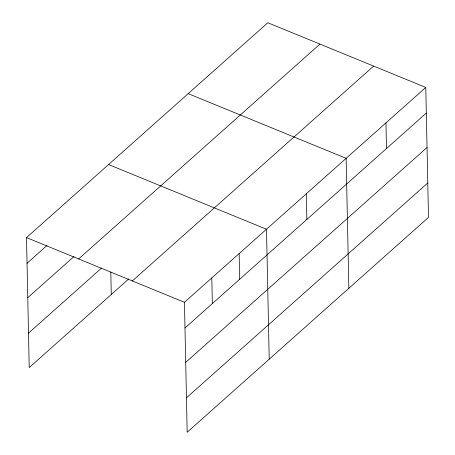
<?xml version="1.0" encoding="UTF-8"?>
<svg xmlns="http://www.w3.org/2000/svg" width="455" height="455" viewBox="0 0 455 455"><rect width="100%" height="100%" fill="white"/><g stroke="black" fill="none" stroke-linecap="round" stroke-linejoin="round"><path stroke-width="0.68" d="M128.799 278.915L29.228 367.56L26.509 237.601L267.824 22.75L425.772 87.44L428.491 217.399L187.176 432.25L184.451 302.285L425.772 87.44M27.044 263.252L47.03 245.455M27.766 297.672L74.051 256.466M78.63 258.946L319.945 44.095M28.506 333.14L101.613 268.052M132.331 280.94L373.646 66.089M184.992 327.936L426.307 113.09M185.714 362.362L427.029 147.511M186.453 397.829L427.774 182.978M188.188 93.65L346.136 158.34L348.86 288.299M108.557 164.551L266.499 229.24L269.224 359.2M26.509 237.601L184.451 302.285M385.954 122.89L386.488 148.54M306.317 193.79L306.858 219.435M239.154 253.589L239.688 279.239M211.802 277.937L212.337 303.587M110.804 272.033L111.276 294.516"/></g></svg>
